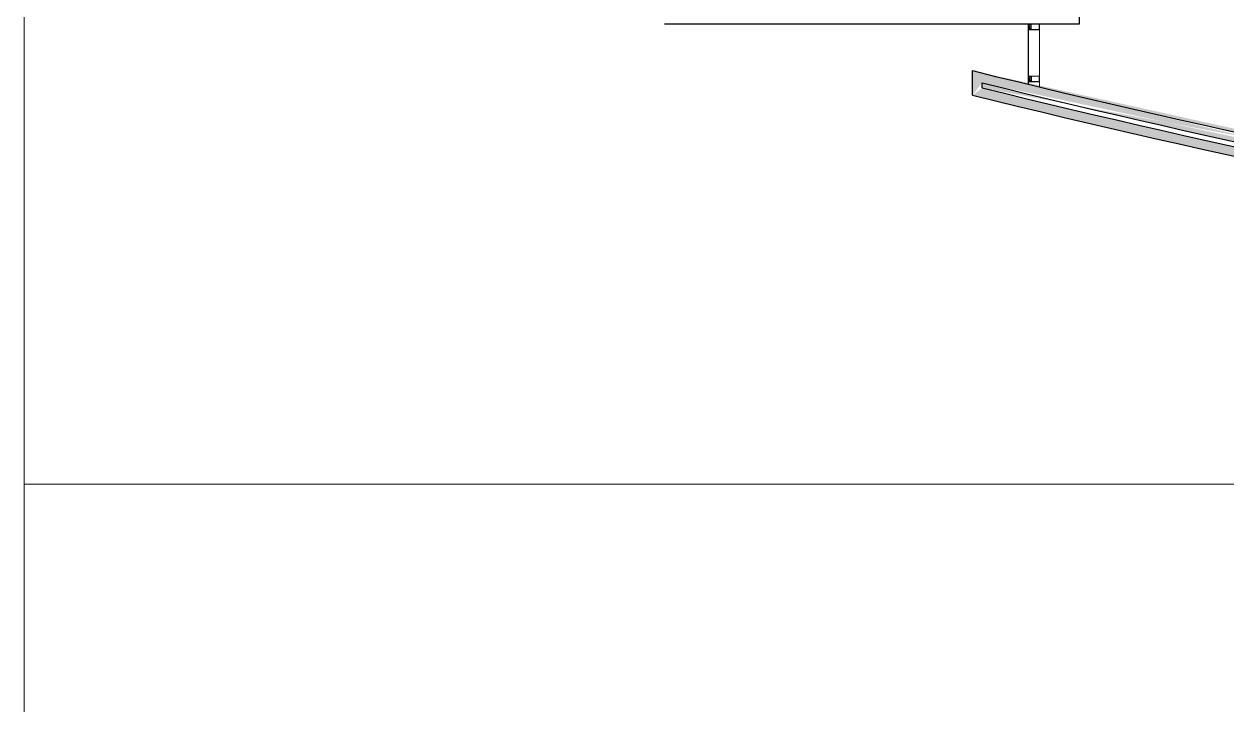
# Model space of a CAD drawing. Header units: millimetres. Extents: x 8275 to 147087, y -297470 to -191881.
# Drawn here: x 8275 to 24174, y -230148 to -221147 of the extents above; entities that cross this region are included whole.
import ezdxf

# ---------------------------------------------------------------- set-up
doc = ezdxf.new("R2010")
doc.units = ezdxf.units.MM
doc.header["$LTSCALE"] = 250
doc.header["$MEASUREMENT"] = 0
for name, color, linetype, lineweight in [('hatch', 9, 'Continuous', 0), ('text', 7, 'Continuous', 9), ('wall', 1, 'Continuous', 30), ('win', 4, 'Continuous', 20)]:
    doc.layers.add(name, color=color, linetype=linetype, lineweight=lineweight)

msp = doc.modelspace()

# ---------------------------------------------------------------- hatches: boundary and pattern name
at = {"layer": 'hatch'}
h = msp.add_hatch(dxfattribs=at)
h.set_pattern_fill('ANSI36', color=256, scale=350, style=0)
h.set_pattern_definition([(45, (-2190690.936406204, -138326.6644931042), (23.20194125768359, 85.07378461150648), [109.375, -21.875, 0, -21.875])])
edge = h.paths.add_edge_path()
edge.add_line((30446.63465187629, -224095.1512550232), (30446.62480889796, -224095.2095647657))
edge.add_line((30478.26020137151, -223907.8016967564), (30467.4409344343, -223971.894966717))
edge.add_line((30622.31285053701, -223805.4101306305), (30569.88104198198, -224116.0158380019))
edge.add_arc((52560.23228580761, -93845.31201020553), 132113.7079322818, 256.0955789812857, 260.4185109187683)
edge.add_arc((52560.23228580761, -93845.31201020553), 131988.7079322818, 256.1380421504838, 260.3642489017976)
edge.add_arc((52560.23228580761, -93845.31201020553), 131923.7079322818, 256.1310756792543, 260.3642221664047)
edge.add_arc((52560.23228580761, -93845.31201020553), 131798.7079322818, 256.061676705728, 260.4185109187681)
edge.add_line((20937.91938775056, -221989.9504021811), (20937.91938775056, -221922.9995345318))
edge.add_line((20812.91938775056, -222087.8164592729), (20812.91938775056, -221763.2839155324))
at = {"layer": 'win'}
h = msp.add_hatch(dxfattribs=at)
h.set_pattern_fill('AR-HBONE', color=256, scale=0.4111842104963465, angle=89.99999999640306, style=0)
h.set_pattern_definition([(135.0000000051042, (74252.43517177529, -378905.0049160022), (-2.326009149177191, 1.461726646097483e-10), [4.934210526705789, -1.644736842235263]), (224.9999999876945, (74251.27216720558, -378903.8419114306), (-2.326009149177191, 1.461726646097483e-10), [4.934210526705795, -1.644736842235265])])
h.paths.add_polyline_path([(21569.92714785016, -221152.8142881227), (21567.87122679851, -221152.8142881274), (21567.87122679851, -221158.296744262), (21569.92714786134, -221158.2967442666)], flags=16)
h.paths.add_polyline_path([(21569.92714785016, -221217.1243598285), (21567.87122680969, -221217.1243598239), (21567.87122680969, -221211.6419036846), (21569.92714786134, -221211.6419036799)], flags=16)
edge = h.paths.add_edge_path()
edge.add_arc((21555.66261656559, -221163.0938933949), 0.6853070175936358, 89.99999996858247, 269.99999996858253, ccw=False)
edge.add_arc((21555.66261656559, -221161.7232793589), 0.6853070175936358, 89.99999996858247, 269.99999996858253, ccw=False)
edge.add_arc((21555.66261656559, -221160.3526653229), 0.6853070184712184, 89.99999989187631, 269.9999998918763, ccw=False)
edge.add_arc((21555.66261656559, -221158.9820512823), 0.6853070185111085, 90.00000004195363, 270.00000004195374, ccw=False)
edge.add_arc((21555.66261656559, -221157.6114372463), 0.6853070167758883, 90.0000001978674, 270.00000019786745, ccw=False)
edge.add_arc((21555.66261656559, -221156.240823215), 0.6853070175936358, 89.99999996858247, 269.99999996858253, ccw=False)
edge.add_arc((21555.66261656559, -221154.870209179), 0.6853070175936358, 89.99999996941631, 269.9999999694163, ccw=False)
edge.add_arc((21555.66261656559, -221153.499595143), 0.6853070185310537, 90.00000004195363, 270.00000004195374, ccw=False)
edge.add_arc((21555.66261656559, -221152.1289811117), 0.6853070148412176, 89.99999990021388, 269.99999990021394, ccw=False)
edge.add_arc((21555.66261656559, -221150.7583670757), 0.6853070203261089, 90.00000003778479, 270.0000000377849, ccw=False)
edge.add_arc((21555.66261656559, -221149.3877530351), 0.6853070175936358, 89.99999996858247, 269.99999996858253, ccw=False)
edge.add_arc((21555.66261656559, -221148.0171390037), 0.6853070149010527, 90.0000000519588, 270.00000005195886, ccw=False)
edge.add_line((21555.66261656559, -221147.3318319881), (21567.87122680782, -221147.3318319834))
edge.add_line((21567.87122679851, -221147.3318319881), (21567.87122679851, -221151.1695512916))
edge.add_line((21567.87122679851, -221151.169551287), (21569.92714785947, -221151.1695512823))
edge.add_line((21569.92714785016, -221151.1695512823), (21569.92714785016, -221149.3877530351))
edge.add_line((21569.92714785016, -221149.3877530351), (21573.35368294246, -221151.0359559507))
edge.add_line((21573.35368294246, -221151.0359559507), (21573.35368293314, -221159.9662884903))
edge.add_line((21573.35368293501, -221159.9662884903), (21569.92714785202, -221161.7232793543))
edge.add_line((21569.92714785016, -221161.7232793543), (21569.92714785016, -221159.941481107))
edge.add_line((21569.92714785016, -221159.941481107), (21567.87122679851, -221159.941481107))
edge.add_line((21567.87122679851, -221159.941481107), (21567.87122679851, -221163.7792004059))
edge.add_line((21567.87122679851, -221163.7792004059), (21555.66254824377, -221163.7792004059))
edge.add_arc((21555.74803769565, -221206.8447545563), 0.6853070175936358, 90.0000000386187, 270.0000000386186)
edge.add_arc((21555.74803769565, -221208.2153685923), 0.6853070175936358, 90.0000000386187, 270.0000000386186)
edge.add_arc((21555.74803769565, -221209.5859826283), 0.6853070184512733, 90.00000011532492, 270.0000001153249)
edge.add_arc((21555.74803769565, -221210.9565966689), 0.6853070185310537, 89.99999996524738, 269.9999999652477)
edge.add_arc((21555.74803769565, -221212.3272107003), 0.6853070167758883, 89.99999980933363, 269.9999998093339)
edge.add_arc((21555.74803769565, -221213.6978247362), 0.6853070175936358, 90.0000000386187, 270.0000000386186)
edge.add_arc((21555.74803769565, -221215.0684387676), 0.6853070176135809, 90.00000003778493, 270.0000000377849)
edge.add_arc((21555.74803769565, -221216.4390528082), 0.6853070185111085, 89.99999996524738, 269.9999999652477)
edge.add_arc((21555.74803769565, -221217.8096668395), 0.6853070148611627, 90.00000010698729, 270.0000001069872)
edge.add_arc((21555.74803769565, -221219.1802808755), 0.6853070203261089, 89.9999999694162, 269.9999999694165)
edge.add_arc((21555.74803769565, -221220.5508949162), 0.6853070175936358, 90.0000000386187, 270.0000000386186)
edge.add_arc((21555.74803769565, -221221.9215089475), 0.6853070149209979, 89.99999995524222, 269.9999999552425)
edge.add_line((21555.74803769565, -221222.6068159632), (21567.87122680782, -221222.6068159632))
edge.add_line((21567.87122680969, -221222.6068159632), (21567.87122680969, -221218.7690966643))
edge.add_line((21567.87122680969, -221218.7690966643), (21569.92714786134, -221218.7690966643))
edge.add_line((21569.92714786134, -221218.7690966643), (21569.92714786134, -221220.5508949115))
edge.add_line((21569.92714785016, -221220.5508949115), (21573.35368294246, -221218.9026919958))
edge.add_line((21573.35368294246, -221218.9026920005), (21573.35368293314, -221209.9723594609))
edge.add_line((21573.35368294246, -221209.9723594609), (21569.92714785947, -221208.2153685923))
edge.add_line((21569.92714786134, -221208.2153685923), (21569.92714786134, -221209.9971668395))
edge.add_line((21569.92714785016, -221209.9971668395), (21567.87122679851, -221209.9971668395))
edge.add_line((21567.87122679851, -221209.9971668395), (21567.87122679851, -221206.1594475406))
edge.add_line((21567.87122679851, -221206.1594475453), (21555.74796936451, -221206.1594475453))
h = msp.add_hatch(dxfattribs=at)
h.set_pattern_fill('AR-HBONE', color=256, scale=0.4111842104963465, angle=89.99999999640306, style=0)
h.set_pattern_definition([(135.0000000051042, (74252.56218730914, -379592.2531585855), (-2.326009149177191, 1.461726646097483e-10), [4.934210526705789, -1.644736842235263]), (224.9999999876945, (74251.39918273943, -379591.0901540139), (-2.326009149177191, 1.461726646097483e-10), [4.934210526705795, -1.644736842235265])])
h.paths.add_polyline_path([(21570.05416338402, -221840.062530706), (21567.99824233237, -221840.0625307107), (21567.99824233237, -221845.5449868453), (21570.05416339519, -221845.5449868499)], flags=16)
h.paths.add_polyline_path([(21570.05416338402, -221904.3726024118), (21567.99824234354, -221904.3726024072), (21567.99824234354, -221898.8901462679), (21570.05416339519, -221898.8901462632)], flags=16)
edge = h.paths.add_edge_path()
edge.add_arc((21555.78963209945, -221850.3421359782), 0.6853070175936358, 89.99999996858247, 269.99999996858253, ccw=False)
edge.add_arc((21555.78963209945, -221848.9715219422), 0.6853070175936358, 89.99999996858247, 269.99999996858253, ccw=False)
edge.add_arc((21555.78963209945, -221847.6009079062), 0.6853070184712184, 89.99999989187631, 269.9999998918763, ccw=False)
edge.add_arc((21555.78963209945, -221846.2302938656), 0.6853070185111085, 90.00000004195363, 270.00000004195374, ccw=False)
edge.add_arc((21555.78963209945, -221844.8596798296), 0.6853070167758883, 90.0000001978674, 270.00000019786745, ccw=False)
edge.add_arc((21555.78963209945, -221843.4890657983), 0.6853070175936358, 89.99999996858247, 269.99999996858253, ccw=False)
edge.add_arc((21555.78963209945, -221842.1184517623), 0.6853070175936358, 89.99999996941631, 269.9999999694163, ccw=False)
edge.add_arc((21555.78963209945, -221840.7478377263), 0.6853070185310537, 90.00000004195363, 270.00000004195374, ccw=False)
edge.add_arc((21555.78963209945, -221839.377223695), 0.6853070148412176, 89.99999990021388, 269.99999990021394, ccw=False)
edge.add_arc((21555.78963209945, -221838.006609659), 0.6853070203261089, 90.00000003778479, 270.0000000377849, ccw=False)
edge.add_arc((21555.78963209945, -221836.6359956184), 0.6853070175936358, 89.99999996858247, 269.99999996858253, ccw=False)
edge.add_arc((21555.78963209945, -221835.265381587), 0.6853070149010527, 90.0000000519588, 270.00000005195886, ccw=False)
edge.add_line((21555.78963209945, -221834.5800745714), (21567.99824234168, -221834.5800745667))
edge.add_line((21567.99824233237, -221834.5800745714), (21567.99824233237, -221838.4177938749))
edge.add_line((21567.99824233237, -221838.4177938703), (21570.05416339333, -221838.4177938656))
edge.add_line((21570.05416338402, -221838.4177938656), (21570.05416338402, -221836.6359956184))
edge.add_line((21570.05416338402, -221836.6359956184), (21573.48069847631, -221838.284198534))
edge.add_line((21573.48069847631, -221838.284198534), (21573.480698467, -221847.2145310736))
edge.add_line((21573.48069846886, -221847.2145310736), (21570.05416338588, -221848.9715219376))
edge.add_line((21570.05416338402, -221848.9715219376), (21570.05416338402, -221847.1897236903))
edge.add_line((21570.05416338402, -221847.1897236903), (21567.99824233237, -221847.1897236903))
edge.add_line((21567.99824233237, -221847.1897236903), (21567.99824233237, -221851.0274429892))
edge.add_line((21567.99824233237, -221851.0274429892), (21555.78956377762, -221851.0274429892))
edge.add_arc((21555.87505322951, -221894.0929971396), 0.6853070175936358, 90.0000000386187, 270.0000000386186)
edge.add_arc((21555.87505322951, -221895.4636111756), 0.6853070175936358, 90.0000000386187, 270.0000000386186)
edge.add_arc((21555.87505322951, -221896.8342252116), 0.6853070184512733, 90.00000011532492, 270.0000001153249)
edge.add_arc((21555.87505322951, -221898.2048392522), 0.6853070185310537, 89.99999996524738, 269.9999999652477)
edge.add_arc((21555.87505322951, -221899.5754532836), 0.6853070167758883, 89.99999980933363, 269.9999998093339)
edge.add_arc((21555.87505322951, -221900.9460673195), 0.6853070175936358, 90.0000000386187, 270.0000000386186)
edge.add_arc((21555.87505322951, -221902.3166813509), 0.6853070176135809, 90.00000003778493, 270.0000000377849)
edge.add_arc((21555.87505322951, -221903.6872953915), 0.6853070185111085, 89.99999996524738, 269.9999999652477)
edge.add_arc((21555.87505322951, -221905.0579094228), 0.6853070148611627, 90.00000010698729, 270.0000001069872)
edge.add_arc((21555.87505322951, -221906.4285234588), 0.6853070203261089, 89.9999999694162, 269.9999999694165)
edge.add_arc((21555.87505322951, -221907.7991374995), 0.6853070175936358, 90.0000000386187, 270.0000000386186)
edge.add_arc((21555.87505322951, -221909.1697515308), 0.6853070149209979, 89.99999995524222, 269.9999999552425)
edge.add_line((21555.87505322951, -221909.8550585465), (21567.99824234168, -221909.8550585465))
edge.add_line((21567.99824234354, -221909.8550585465), (21567.99824234354, -221906.0173392476))
edge.add_line((21567.99824234354, -221906.0173392476), (21570.05416339519, -221906.0173392476))
edge.add_line((21570.05416339519, -221906.0173392476), (21570.05416339519, -221907.7991374948))
edge.add_line((21570.05416338402, -221907.7991374948), (21573.48069847631, -221906.1509345791))
edge.add_line((21573.48069847631, -221906.1509345838), (21573.480698467, -221897.2206020442))
edge.add_line((21573.48069847631, -221897.2206020442), (21570.05416339333, -221895.4636111756))
edge.add_line((21570.05416339519, -221895.4636111756), (21570.05416339519, -221897.2454094228))
edge.add_line((21570.05416338402, -221897.2454094228), (21567.99824233237, -221897.2454094228))
edge.add_line((21567.99824233237, -221897.2454094228), (21567.99824233237, -221893.4076901239))
edge.add_line((21567.99824233237, -221893.4076901286), (21555.87498489837, -221893.4076901286))

# ---------------------------------------------------------------- linework, layer by layer
at = {"layer": 'text', "linetype": 'ByBlock', "ltscale": 100, "elevation": -15927.22569249856}
for points in [[(8274.661579479929, -191880.7524215258), (143047.4073980691, -191880.7524215258), (143047.4073980691, -227228.6701686436), (8274.661579479929, -227228.6701686436)], [(8274.661579479929, -227228.6701686436), (143047.4073980691, -227228.6701686436), (143047.4073980691, -262576.5879157615), (8274.661579479929, -262576.5879157615)]]:
    msp.add_lwpolyline(points, close=True, dxfattribs=at)
at = {"layer": 'wall'}
for p, q in [((22221.46319988207, -220917.2617938668, -15969.68181761432), (22221.4646618946, -221147.2774720895, -15969.68181761432)), ((20812.91938775056, -222087.8164592729, -27227.86530261567), (20812.91938775056, -221763.2839155325, -27227.86530261567)), ((20937.91938775056, -221989.9504021811, -27227.86530261567), (20937.91938775056, -221922.9995345318, -27227.86530261567))]:
    msp.add_line(p, q, dxfattribs=at)
at = {"layer": 'wall', "extrusion": (-0.04698898113968662, 8.330919524715332e-11, 0.998895407763723)}
msp.add_line((22221.46466189506, -221147.2774720895, -13603.68410369707), (16741.4730728392, -221147.2774720883, -13603.68410369707), dxfattribs=at)
at = {"layer": 'wall'}
for radius, start, end in [(131798.7079322818, 256.0616766934007, 260.4185109296832), (131923.7079322818, 256.1310756739641, 260.3642221799022), (132113.7079322818, 256.0955789762806, 260.4185109296832), (131988.7079322818, 256.138042156995, 260.3642488903189)]:
    msp.add_arc((52560.23228580761, -93845.31201020553, -27227.86530261567), radius, start, end, dxfattribs=at)
at = {"layer": 'win'}
for p, q in [((21546.44882844458, -221942.316510438, -27227.86530261567), (21546.40147629729, -221147.2774720893, -27227.86530261567)), ((21547.54998801905, -221942.5851170807, -27227.86530261567), (21547.502621155, -221147.2774720893, -27227.86530261567)), ((21548.6464935306, -221942.8525884542, -27227.86530261567), (21548.59911201312, -221147.2774720893, -27227.86530261567)), ((21549.74299921119, -221943.1200598692, -27227.86530261567), (21549.69560304075, -221147.2774720893, -27227.86530261567)), ((21550.83950454253, -221943.3875311987, -27227.86530261567), (21550.79209372005, -221147.2774720893, -27227.86530261567)), ((21551.93601005361, -221943.6550025723, -27227.86530261567), (21551.88858457957, -221147.2774720893, -27227.86530261567)), ((21552.98507409333, -221147.2774720893, -27227.86530261567), (21553.03251435445, -221943.9224736505, -27227.86530261567)), ((21696.64417268732, -221978.9537681745, -27227.86530261567), (21696.59462973312, -221147.2774720894, -27227.86530261567)), ((21547.95154509298, -221175.3750257307, -13603.68410369707), (21546.58093105233, -221174.0044116947, -13603.68410369707)), ((21547.95154509298, -221194.5636222205, -13603.68410369707), (21546.58093105233, -221195.9342362612, -13603.68410369707)), ((21553.43400122575, -221175.3750257307, -13603.68410369707), (21547.95154509298, -221175.3750257307, -13603.68410369707)), ((21553.43400123692, -221194.5636222205, -13603.68410369707), (21547.95154509298, -221194.5636222205, -13603.68410369707)), ((21554.80461526639, -221174.0044116947, -13603.68410369707), (21553.43400122575, -221175.3750257307, -13603.68410369707)), ((21554.80461526639, -221195.9342362565, -13603.68410369707), (21553.43400123692, -221194.5636222205, -13603.68410369707)), ((21548.07856062683, -221862.623268314, -27227.86530261567), (21546.70794658619, -221861.252654278, -27227.86530261567)), ((21548.07856062683, -221881.8118648038, -27227.86530261567), (21546.70794658619, -221883.1824788445, -27227.86530261567)), ((21553.5610167596, -221862.623268314, -27227.86530261567), (21548.07856062683, -221862.623268314, -27227.86530261567)), ((21553.56101677078, -221881.8118648038, -27227.86530261567), (21548.07856062683, -221881.8118648038, -27227.86530261567)), ((21554.93163080025, -221861.252654278, -27227.86530261567), (21553.5610167596, -221862.623268314, -27227.86530261567)), ((21554.93163080025, -221883.1824788398, -27227.86530261567), (21553.56101677078, -221881.8118648038, -27227.86530261567))]:
    msp.add_line(p, q, dxfattribs=at)
for points, elevation in [([(21558.55105135567, -221187.7105520453), (21558.00280574686, -221188.2587976587), (21557.4545601306, -221187.7105520499), (21554.71333205677, -221187.7105520453), (21554.16508644796, -221188.2587976634), (21553.6168408317, -221187.7105520453), (21550.87561275787, -221187.7105520453), (21550.3216362854, -221188.2645285196, 0.9606708062894292), (21550.46442855126, -221191.8223941532), (21563.07004297129, -221191.8223941486, 0.1989123673796638), (21564.81454982585, -221191.0997957477), (21568.16650214768, -221187.7478434305, -0.1989123673796519), (21569.91100900969, -221187.0252450296), (21585.68920926354, -221187.0252450296), (21585.68920926354, -221217.4528766024, -0.414213562373095), (21583.22210400528, -221219.9199818653), (21579.24732329301, -221219.9199818653, -0.414213562373095), (21576.78021803475, -221217.4528766071), (21576.7802180273, -221208.6809467823, 0.414213562373095), (21574.31311276904, -221206.2138415194), (21567.87122680969, -221206.2138415194), (21567.87122679851, -221210.0515608183), (21569.92714786134, -221210.0515608183), (21569.92714785016, -221208.2697625664), (21573.35368294246, -221208.2697625664), (21573.35368294246, -221220.6052888903), (21569.92714786134, -221220.6052888857), (21569.92714785016, -221218.8234906384), (21567.87122680969, -221218.8234906384), (21567.87122680969, -221222.6612099373), (21696.58093077107, -221222.6612440128), (21696.58093077107, -221147.2774720894), (21567.87122679851, -221147.2774380139), (21567.87122679851, -221151.1151573128), (21569.92714786134, -221151.1151573128), (21569.92714785016, -221149.3333590656), (21573.35368294246, -221149.3333590702), (21573.35368294246, -221161.6688853755), (21569.92714785016, -221161.6688853801), (21569.92714785016, -221159.8870871376), (21567.87122679851, -221159.8870871329), (21567.87122680969, -221163.7248064318), (21574.31311276904, -221163.7248064318, 0.414213562373095), (21576.78021803475, -221161.2577011735), (21576.7802180273, -221152.4857713488, -0.414213562373095), (21579.24732329301, -221150.0186660812), (21583.22210399411, -221150.0186660812, -0.414213562373095), (21585.68920926354, -221152.4857713488), (21585.68920926354, -221182.9134029263), (21569.91100900969, -221182.9134029216, -0.1989123673796519), (21568.16650214768, -221182.1908045254), (21564.8145498333, -221178.8388522082, 0.1989123673796638), (21563.07004296384, -221178.116253798), (21550.46442855126, -221178.1162538027, 0.9606708062894292), (21550.3216362854, -221181.674119441), (21550.87561276904, -221182.2280959106), (21553.6168408317, -221182.2280959106), (21554.16508644796, -221181.6798502925), (21554.71333206794, -221182.228095906), (21557.4545601306, -221182.2280959106), (21558.00280574686, -221181.6798502972), (21558.55105136684, -221182.2280959106), (21561.2922794295, -221182.2280959106), (21561.84052504576, -221181.6798502925), (21565.1299987284, -221184.9693239733), (21561.84052504576, -221188.2587976587), (21561.2922794295, -221187.7105520499)], -26358.36764090357), ([(21558.67806688952, -221874.9587946286), (21558.12982128072, -221875.507040242), (21557.58157566446, -221874.9587946332), (21554.84034759062, -221874.9587946286), (21554.29210198182, -221875.5070402467), (21553.74385636556, -221874.9587946286), (21551.00262829172, -221874.9587946286), (21550.44865181926, -221875.5127711029, 0.9606708062894292), (21550.59144408512, -221879.0706367365), (21563.19705850515, -221879.0706367319, 0.1989123673796638), (21564.94156535971, -221878.348038331), (21568.29351768154, -221874.9960860138, -0.1989123673796519), (21570.03802454355, -221874.2734876129), (21585.8162247974, -221874.2734876129), (21585.8162247974, -221904.7011191857, -0.414213562373095), (21583.34911953914, -221907.1682244486), (21579.37433882686, -221907.1682244486, -0.414213562373095), (21576.90723356861, -221904.7011191904), (21576.90723356116, -221895.9291893656, 0.414213562373095), (21574.4401283029, -221893.4620841027), (21567.99824234354, -221893.4620841027), (21567.99824233237, -221897.2998034016), (21570.05416339519, -221897.2998034016), (21570.05416338402, -221895.5180051497), (21573.48069847631, -221895.5180051497), (21573.48069847631, -221907.8535314736), (21570.05416339519, -221907.853531469), (21570.05416338402, -221906.0717332217), (21567.99824234354, -221906.0717332217), (21567.99824234354, -221909.9094525206), (21696.70794630493, -221909.9094865961), (21696.70794630493, -221834.5257146727), (21567.99824233237, -221834.5256805972), (21567.99824233237, -221838.3633998961), (21570.05416339519, -221838.3633998961), (21570.05416338402, -221836.5816016489), (21573.48069847631, -221836.5816016535), (21573.48069847631, -221848.9171279588), (21570.05416338402, -221848.9171279634), (21570.05416338402, -221847.1353297209), (21567.99824233237, -221847.1353297162), (21567.99824234354, -221850.9730490151), (21574.4401283029, -221850.9730490151, 0.414213562373095), (21576.90723356861, -221848.5059437568), (21576.90723356116, -221839.7340139321, -0.414213562373095), (21579.37433882686, -221837.2669086645), (21583.34911952796, -221837.2669086645, -0.414213562373095), (21585.8162247974, -221839.7340139321), (21585.8162247974, -221870.1616455096), (21570.03802454355, -221870.1616455049, -0.1989123673796519), (21568.29351768154, -221869.4390471087), (21564.94156536716, -221866.0870947915, 0.1989123673796638), (21563.1970584977, -221865.3644963813), (21550.59144408512, -221865.364496386, 0.9606708062894292), (21550.44865181926, -221868.9223620243), (21551.0026283029, -221869.4763384939), (21553.74385636556, -221869.4763384939), (21554.29210198182, -221868.9280928758), (21554.8403476018, -221869.4763384893), (21557.58157566446, -221869.4763384939), (21558.12982128072, -221868.9280928805), (21558.6780669007, -221869.4763384939), (21561.41929496336, -221869.4763384939), (21561.96754057962, -221868.9280928758), (21565.25701426226, -221872.2175665566), (21561.96754057962, -221875.507040242), (21561.41929496336, -221874.9587946332)], -43241.5146229127)]:
    msp.add_lwpolyline(points, format="xyb", close=True, dxfattribs=dict(at, elevation=elevation))
for points, elevation in [([(21555.66261656559, -221163.7792004106, -0.9999999999999999), (21555.66261656559, -221162.4085863746, -0.9999999999999999), (21555.66261656559, -221161.0379723386, -0.9999999999999999), (21555.66261656559, -221159.6673583026, -0.9999999999999999), (21555.66261656559, -221158.2967442666, -0.9999999999999999), (21555.66261655814, -221156.9261302307, -0.9999999999999999), (21555.66261656559, -221155.5555161947, -0.9999999999999999), (21555.66261656559, -221154.1849021587, -0.9999999999999999), (21555.66261656559, -221152.8142881274, -0.9999999999999999), (21555.66261656559, -221151.443674096, -0.9999999999999999), (21555.66261656559, -221150.0730600554, -0.9999999999999999), (21555.66261656559, -221148.7024460194, -0.9999999999999999), (21555.66261656559, -221147.3318319881), (21567.87122679851, -221147.3318319881), (21567.8712268041, -221151.1151573152), (21569.92714785575, -221151.1151573105), (21569.92714785016, -221149.3877530351), (21573.35368294246, -221151.0359559507), (21573.35368293501, -221159.9662884903), (21569.92714785016, -221161.7232793543), (21569.92714785016, -221159.8870871376), (21567.87122679851, -221159.8870871329), (21567.87122679851, -221163.7792004059), (21555.66254823632, -221163.7792004059)], -29616.86162696335), ([(21555.74803769565, -221206.1594475406, 0.9999999999999999), (21555.74803769565, -221207.5300615766, 0.9999999999999999), (21555.74803769565, -221208.900675608, 0.9999999999999999), (21555.74803769565, -221210.2712896486, 0.9999999999999999), (21555.74803769565, -221211.6419036846, 0.9999999999999999), (21555.74803769565, -221213.0125177159, 0.9999999999999999), (21555.74803769565, -221214.3831317519, 0.9999999999999999), (21555.74803769565, -221215.7537457879, 0.9999999999999999), (21555.74803769565, -221217.1243598239, 0.9999999999999999), (21555.74803769565, -221218.4949738552, 0.9999999999999999), (21555.74803769565, -221219.8655878959, 0.9999999999999999), (21555.74803769565, -221221.2362019318, 0.9999999999999999), (21555.74803769565, -221222.6068159632), (21567.87122680969, -221222.6068159632), (21567.87122680969, -221218.7690966643), (21569.92714786134, -221218.7690966643), (21569.92714785016, -221220.5508949115), (21573.35368294246, -221218.9026920005), (21573.35368294246, -221209.9723594609), (21569.92714786134, -221208.2153685923), (21569.92714785016, -221209.9971668395), (21567.87122679851, -221209.9971668395), (21567.87122679851, -221206.1594475453), (21555.74796937383, -221206.1594475453)], -29616.86162696335), ([(21555.78963209945, -221851.0274429939, -0.9999999999999999), (21555.78963209945, -221849.6568289579, -0.9999999999999999), (21555.78963209945, -221848.2862149219, -0.9999999999999999), (21555.78963209945, -221846.9156008859, -0.9999999999999999), (21555.78963209945, -221845.5449868499, -0.9999999999999999), (21555.789632092, -221844.174372814, -0.9999999999999999), (21555.78963209945, -221842.803758778, -0.9999999999999999), (21555.78963209945, -221841.433144742, -0.9999999999999999), (21555.78963209945, -221840.0625307107, -0.9999999999999999), (21555.78963209945, -221838.6919166793, -0.9999999999999999), (21555.78963209945, -221837.3213026387, -0.9999999999999999), (21555.78963209945, -221835.9506886027, -0.9999999999999999), (21555.78963209945, -221834.5800745714), (21567.99824233237, -221834.5800745714), (21567.99824233796, -221838.3633998985), (21570.05416338961, -221838.3633998938), (21570.05416338402, -221836.6359956184), (21573.48069847631, -221838.284198534), (21573.48069846886, -221847.2145310736), (21570.05416338402, -221848.9715219376), (21570.05416338402, -221847.1353297209), (21567.99824233237, -221847.1353297162), (21567.99824233237, -221851.0274429892), (21555.78956377017, -221851.0274429892)], -43241.5146229127), ([(21555.87505322951, -221893.4076901239, 0.9999999999999999), (21555.87505322951, -221894.7783041599, 0.9999999999999999), (21555.87505322951, -221896.1489181913, 0.9999999999999999), (21555.87505322951, -221897.5195322319, 0.9999999999999999), (21555.87505322951, -221898.8901462679, 0.9999999999999999), (21555.87505322951, -221900.2607602992, 0.9999999999999999), (21555.87505322951, -221901.6313743352, 0.9999999999999999), (21555.87505322951, -221903.0019883712, 0.9999999999999999), (21555.87505322951, -221904.3726024072, 0.9999999999999999), (21555.87505322951, -221905.7432164385, 0.9999999999999999), (21555.87505322951, -221907.1138304792, 0.9999999999999999), (21555.87505322951, -221908.4844445151, 0.9999999999999999), (21555.87505322951, -221909.8550585465), (21567.99824234354, -221909.8550585465), (21567.99824234354, -221906.0173392476), (21570.05416339519, -221906.0173392476), (21570.05416338402, -221907.7991374948), (21573.48069847631, -221906.1509345838), (21573.48069847631, -221897.2206020442), (21570.05416339519, -221895.4636111756), (21570.05416338402, -221897.2454094228), (21567.99824233237, -221897.2454094228), (21567.99824233237, -221893.4076901286), (21555.87498490768, -221893.4076901286)], -43241.5146229127)]:
    msp.add_lwpolyline(points, format="xyb", dxfattribs=dict(at, elevation=elevation))
for points, elevation in [([(21569.92714785016, -221152.8142881227), (21567.87122679851, -221152.8142881274), (21567.87122679851, -221158.296744262), (21569.92714786134, -221158.2967442666)], -26358.36764090357), ([(21691.09847462713, -221150.0187001614), (21588.43043733365, -221150.0186660812), (21588.43043733365, -221219.9199818653), (21691.09847463644, -221219.9200159454)], -26358.36764090357), ([(21569.92714785016, -221217.1243598285), (21567.87122680969, -221217.1243598239), (21567.87122680969, -221211.6419036846), (21569.92714786134, -221211.6419036799)], -26358.36764090357), ([(21570.05416338402, -221840.062530706), (21567.99824233237, -221840.0625307107), (21567.99824233237, -221845.5449868453), (21570.05416339519, -221845.5449868499)], -43241.5146229127), ([(21570.05416338402, -221904.3726024118), (21567.99824234354, -221904.3726024072), (21567.99824234354, -221898.8901462679), (21570.05416339519, -221898.8901462632)], -43241.5146229127), ([(21691.22549016098, -221837.2669427447), (21588.55745286751, -221837.2669086645), (21588.55745286751, -221907.1682244486), (21691.2254901703, -221907.1682585287)], -43241.5146229127)]:
    msp.add_lwpolyline(points, close=True, dxfattribs=dict(at, elevation=elevation))
for centre, radius, start, end in [((21491.63602838269, -221184.9693239826, -29616.86162696335), 56.02831096297897, 348.71420226073, 11.28579773927006), ((21488.93029646925, -221184.9693239826, -29616.86162696335), 59.50225788623588, 350.3724402191625, 9.627559780837487), ((21488.05077565066, -221184.9693239826, -29616.86162696335), 60.98800946245647, 350.9489456716388, 9.051054328361174), ((21511.12029864802, -221181.8919533357, -29616.86162696335), 38.16461497224456, 4.806180807813071, 9.831915173832636), ((21521.87806536793, -221189.3594086576, -29616.86162696335), 27.34609378610929, 349.0291703632951, 356.0297706201293), ((21530.86784392013, -221178.8598923847, -29616.86162696335), 18.66373521831405, 1.461983395224242, 10.76134710161962), ((21527.8516526965, -221190.6509415061, -29616.86162696335), 21.72982308732188, 349.6267220150569, 357.5579841469785), ((21294.83716001152, -221184.9693239807, -29616.86162696335), 254.6448962107594, 359.1895354360835, 0.8104645639165016), ((21540.55261248327, -221191.9753018358, -29616.86162696335), 9.462229877207651, 344.1248665392446, 1.278806990156255), ((21538.16929209209, -221178.0235402157, -29616.86162696335), 11.84415585990497, 359.2696196600809, 12.92134099556783), ((21470.55696414388, -221184.9693238946, -29616.86162696335), 79.43733587598572, 357.5658121700211, 2.434187616374006), ((21534.8358039239, -221191.2756430238, -29616.86162696335), 15.63818546316107, 347.8628125117216, 357.9963840493927), ((21526.77633037767, -221178.3571559304, -29616.86162696335), 23.68932309987656, 0.5826638923150556, 7.231861316167658), ((21488.48680654517, -221184.969323977, -29616.86162696335), 61.98307333192854, 357.011756696984, 2.988243303015963), ((21516.95113885379, -221184.9693239779, -29616.86162696335), 34.0854521669411, 355.3871640624163, 4.612835937583678), ((21491.76304391655, -221872.2175665659, -43241.5146229127), 56.02831096297897, 348.71420226073, 11.28579773927006), ((21489.0573120031, -221872.2175665659, -43241.5146229127), 59.50225788623588, 350.3724402191625, 9.627559780837487), ((21488.17779118451, -221872.2175665659, -43241.5146229127), 60.98800946245647, 350.9489456716388, 9.051054328361174), ((21511.24731418188, -221869.140195919, -43241.5146229127), 38.16461497224456, 4.806180807813071, 9.831915173832636), ((21522.00508090178, -221876.6076512409, -43241.5146229127), 27.34609378610929, 349.0291703632951, 356.0297706201293), ((21530.99485945399, -221866.108134968, -43241.5146229127), 18.66373521831405, 1.461983395224242, 10.76134710161962), ((21527.97866823035, -221877.8991840894, -43241.5146229127), 21.72982308732188, 349.6267220150569, 357.5579841469785), ((21294.96417554538, -221872.217566564, -43241.5146229127), 254.6448962107594, 359.1895354360835, 0.8104645639165016), ((21540.67962801713, -221879.2235444191, -43241.5146229127), 9.462229877207651, 344.1248665392446, 1.278806990156255), ((21538.29630762595, -221865.271782799, -43241.5146229127), 11.84415585990497, 359.2696196600809, 12.92134099556783), ((21470.68397967773, -221872.2175664779, -43241.5146229127), 79.43733587598572, 357.5658121700211, 2.434187616374006), ((21534.96281945775, -221878.5238856071, -43241.5146229127), 15.63818546316107, 347.8628125117216, 357.9963840493927), ((21526.90334591153, -221865.6053985137, -43241.5146229127), 23.68932309987656, 0.5826638923150556, 7.231861316167658), ((21488.61382207903, -221872.2175665603, -43241.5146229127), 61.98307333192854, 357.011756696984, 2.988243303015963), ((21517.07815438765, -221872.2175665612, -43241.5146229127), 34.0854521669411, 355.3871640624163, 4.612835937583678)]:
    msp.add_arc(centre, radius, start, end, dxfattribs=at)

doc.saveas('drawing.dxf')
